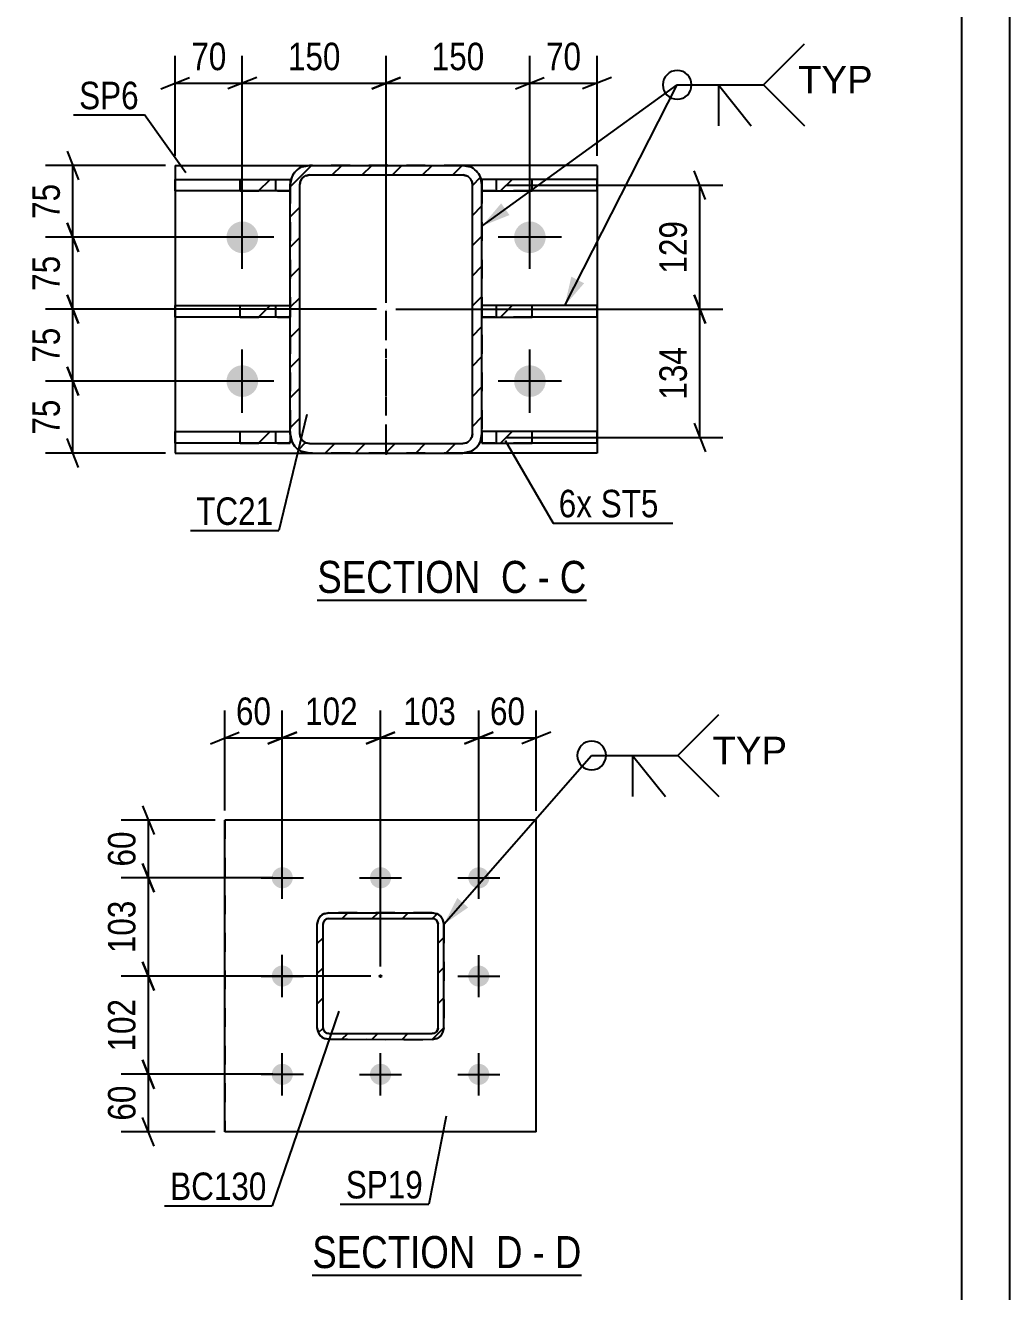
# Model space of a CAD drawing. Header units: millimetres. Extents: x -135 to 459, y -180 to 240.
# Drawn here: x 356.7 to 459.4, y -15.6 to 116.5 of the extents above; entities that cross this region are included whole.
import ezdxf

# ---------------------------------------------------------------- set-up
doc = ezdxf.new("R2010")
doc.units = ezdxf.units.MM
doc.linetypes.add('DXK_LINE_DOT2', pattern=[3.9198, 1.9599, -1.9599])
doc.linetypes.add('DXK_LINE_DOT3', pattern=[5.9187, 2.979, -0.9799, 0.9799, -0.9799])
doc.styles.add('Arial', font='ARIAL.TTF', dxfattribs={"height": 0.2})
doc.styles.add('Arial Narrow', font='ARIALN.TTF', dxfattribs={"height": 0.2})

# ---------------------------------------------------------------- blocks, each defined once
blk = doc.blocks.new('Unknown-284869733-1134')
at = {"color": 5, "linetype": 'Continuous'}
for p, q in [((459.38, -180.4), (459.38, 239.6)), ((454.38, -175.4), (454.38, 234.6))]:
    blk.add_line(p, q, dxfattribs=at)
blk = doc.blocks.new('Unknown-284869733-13 - 7666')
at = {"color": 6, "linetype": 'Continuous'}
blk.add_line((386.63, -13.84), (414.7, -13.84), dxfattribs=at)
at = {"color": 0, "linetype": 'Continuous'}
for points in [[(404.74, -13.09), (404.74, -9.59), (386.63, -9.59), (386.63, -13.09)], [(408.56, -13.09), (408.56, -9.59), (405.79, -9.59), (405.79, -13.09)], [(410.88, -13.09), (410.88, -9.59), (409.61, -9.59), (409.61, -13.09)], [(414.7, -13.09), (414.7, -9.59), (411.93, -9.59), (411.93, -13.09)]]:
    blk.add_wipeout(points, dxfattribs=at)
at = {"color": 7, "linetype": 'Continuous', "style": 'Arial Narrow'}
for s, p in [('SECTION ', (386.63, -13.09)), ('D', (405.79, -13.09)), ('D', (411.93, -13.09)), ('-', (409.61, -13.09))]:
    blk.add_text(s, height=3.34, dxfattribs=at).set_placement(p)
blk = doc.blocks.new('Unknown-284869733-15 - 2042')
at = {"color": 6, "linetype": 'Continuous'}
blk.add_line((387.15, 56.57), (415.22, 56.57), dxfattribs=at)
at = {"color": 0, "linetype": 'Continuous'}
for points in [[(405.26, 57.32), (405.26, 60.82), (387.15, 60.82), (387.15, 57.32)], [(409.08, 57.32), (409.08, 60.82), (406.31, 60.82), (406.31, 57.32)], [(411.4, 57.32), (411.4, 60.82), (410.13, 60.82), (410.13, 57.32)], [(415.22, 57.32), (415.22, 60.82), (412.45, 60.82), (412.45, 57.32)]]:
    blk.add_wipeout(points, dxfattribs=at)
at = {"color": 7, "linetype": 'Continuous', "style": 'Arial Narrow'}
for s, p in [('SECTION ', (387.15, 57.32)), ('C', (406.31, 57.32)), ('C', (412.45, 57.32)), ('-', (410.13, 57.32))]:
    blk.add_text(s, height=3.34, dxfattribs=at).set_placement(p)
blk = doc.blocks.new('Part-284869733-7670 - 7666')
at = {"linetype": 'Continuous'}
h = blk.add_hatch(dxfattribs=at)
h.set_pattern_fill('', scale=0.7, style=0, pattern_type=0)
h.set_pattern_definition([(45, (399.1472, 10.7634), (-1.57154, 1.57154), [])])
h.paths.add_polyline_path([(388.35, 10.77), (399.15, 10.76), (399.61, 10.85), (400, 11.11), (400.26, 11.5), (400.35, 11.96), (400.35, 22.76), (400.26, 23.22), (400, 23.61), (399.61, 23.87), (399.15, 23.96), (388.35, 23.97), (387.89, 23.87), (387.5, 23.61), (387.24, 23.22), (387.15, 22.77), (387.15, 11.97), (387.24, 11.51), (387.5, 11.12), (387.89, 10.86)])
h.paths.add_polyline_path([(387.79, 11.74), (387.75, 11.97), (387.75, 22.77), (387.79, 22.99), (387.93, 23.19), (388.12, 23.32), (388.35, 23.37), (399.15, 23.36), (399.38, 23.32), (399.57, 23.19), (399.7, 22.99), (399.75, 22.76), (399.75, 11.96), (399.7, 11.73), (399.57, 11.54), (399.38, 11.41), (399.15, 11.36), (388.35, 11.37), (388.12, 11.41), (387.92, 11.54)])
blk.add_hatch(color=246, dxfattribs=at).paths.add_polyline_path([(393.75, 17.26, -1), (393.75, 17.46, -1)])
at = {"color": 7, "linetype": 'DXK_LINE_DOT2'}
for p, q in [((387.89, 23.87), (388.35, 23.97)), ((399.15, 23.96), (388.35, 23.97)), ((399.15, 23.96), (399.61, 23.87)), ((387.15, 22.77), (387.24, 23.22)), ((387.15, 11.97), (387.15, 22.77)), ((387.8, 22.99), (387.75, 22.77)), ((387.75, 11.97), (387.75, 22.77)), ((387.93, 23.19), (387.8, 22.99)), ((388.12, 23.32), (387.93, 23.19)), ((388.35, 23.37), (388.12, 23.32)), ((388.35, 23.37), (399.15, 23.36)), ((399.38, 23.32), (399.15, 23.36)), ((399.57, 23.19), (399.38, 23.32)), ((399.7, 22.99), (399.57, 23.19)), ((399.75, 22.76), (399.7, 22.99)), ((399.75, 11.96), (399.75, 22.76)), ((400.26, 23.22), (400.26, 23.22)), ((400.26, 23.22), (400.35, 22.76)), ((400.35, 22.76), (400.35, 11.96)), ((387.24, 11.51), (387.15, 11.97)), ((387.75, 11.97), (387.79, 11.74)), ((399.7, 11.73), (399.75, 11.96)), ((400.35, 11.96), (400.26, 11.5)), ((400.35, 11.96), (400.35, 11.96)), ((387.79, 11.74), (387.92, 11.54)), ((388.35, 10.77), (387.89, 10.86)), ((387.92, 11.54), (388.12, 11.41)), ((388.12, 11.41), (388.35, 11.37)), ((388.35, 11.37), (399.15, 11.36)), ((388.35, 10.77), (399.15, 10.76)), ((399.15, 11.36), (399.38, 11.41)), ((399.61, 10.85), (399.15, 10.76)), ((399.38, 11.41), (399.57, 11.54)), ((399.57, 11.54), (399.7, 11.73))]:
    blk.add_line(p, q, dxfattribs=at)
at = {"color": 2, "linetype": 'Continuous'}
for p, q in [((388.35, 23.97), (387.89, 23.87)), ((388.35, 23.97), (388.35, 23.97)), ((388.35, 23.97), (399.15, 23.96)), ((399.15, 23.96), (399.15, 23.96)), ((399.61, 23.87), (399.15, 23.96)), ((387.24, 23.22), (387.15, 22.77)), ((387.15, 22.77), (387.15, 22.77)), ((387.15, 11.97), (387.15, 22.77)), ((387.75, 22.77), (387.79, 22.99)), ((387.75, 22.77), (387.75, 22.77)), ((387.75, 11.97), (387.75, 22.77)), ((387.79, 22.99), (387.93, 23.19)), ((387.93, 23.19), (388.12, 23.32)), ((388.12, 23.32), (388.35, 23.37)), ((388.35, 23.37), (388.35, 23.37)), ((388.35, 23.37), (399.15, 23.36)), ((399.15, 23.36), (399.15, 23.36)), ((399.15, 23.36), (399.38, 23.32)), ((399.38, 23.32), (399.57, 23.19)), ((399.57, 23.19), (399.7, 22.99)), ((399.7, 22.99), (399.75, 22.76)), ((399.75, 22.76), (399.75, 22.76)), ((399.75, 11.96), (399.75, 22.76)), ((400.35, 22.76), (400.26, 23.22)), ((400.35, 22.76), (400.35, 22.76)), ((400.35, 11.96), (400.35, 22.76)), ((387.15, 11.97), (387.15, 11.97)), ((387.15, 11.97), (387.24, 11.51)), ((387.75, 11.97), (387.75, 11.97)), ((387.79, 11.74), (387.75, 11.97)), ((399.75, 11.96), (399.7, 11.73)), ((399.75, 11.96), (399.75, 11.96)), ((400.26, 11.5), (400.35, 11.96)), ((400.35, 11.96), (400.35, 11.96)), ((387.92, 11.54), (387.79, 11.74)), ((387.89, 10.86), (388.35, 10.77)), ((388.12, 11.41), (387.92, 11.54)), ((388.35, 11.37), (388.12, 11.41)), ((388.35, 11.37), (388.35, 11.37)), ((388.35, 11.37), (399.15, 11.36)), ((388.35, 10.77), (388.35, 10.77)), ((388.35, 10.77), (399.15, 10.76)), ((399.38, 11.41), (399.15, 11.36)), ((399.15, 11.36), (399.15, 11.36)), ((399.15, 10.76), (399.61, 10.85)), ((399.15, 10.76), (399.15, 10.76)), ((399.57, 11.54), (399.38, 11.41)), ((399.7, 11.73), (399.57, 11.54))]:
    blk.add_line(p, q, dxfattribs=at)
at = {"color": 7, "linetype": 'DXK_LINE_DOT3'}
blk.add_line((393.75, 17.36), (393.75, 17.36), dxfattribs=at)
at = {"color": 246, "linetype": 'DXK_LINE_DOT2'}
blk.add_line((393.75, 17.36), (393.75, 17.36), dxfattribs=at)
at = {"color": 246, "linetype": 'Continuous'}
blk.add_circle((393.75, 17.36), 0.1, dxfattribs=at)
at = {"color": 7, "linetype": 'DXK_LINE_DOT2'}
for centre, start, end in [((388.35, 22.77), 112.4901, 157.4901), ((399.15, 22.76), 22.4901, 67.4901), ((388.35, 11.97), 202.4901, 247.4901), ((399.15, 11.96), 292.4901, 337.4901)]:
    blk.add_arc(centre, 1.2, start, end, dxfattribs=at)
at = {"color": 2, "linetype": 'Continuous'}
for centre, start, end in [((388.35, 22.77), 112.4901, 157.4901), ((399.15, 22.76), 22.4901, 67.4901), ((388.35, 11.97), 202.4901, 247.4901), ((399.15, 11.96), 292.4901, 337.4901)]:
    blk.add_arc(centre, 1.2, start, end, dxfattribs=at)
blk = doc.blocks.new('Part-284869733-7685 - 7666')
at = {"color": 2, "linetype": 'Continuous'}
for p, q in [((377.5, 33.62), (377.5, 33.62)), ((377.5, 1.12), (377.5, 33.62)), ((410, 33.61), (377.5, 33.62)), ((410, 1.11), (410, 33.61)), ((377.5, 1.12), (377.5, 1.12)), ((410, 1.11), (377.5, 1.12))]:
    blk.add_line(p, q, dxfattribs=at)
at = {"color": 7, "linetype": 'DXK_LINE_DOT2'}
for p, q in [((377.5, 33.62), (377.5, 1.12)), ((410, 33.61), (410, 33.61)), ((410, 1.11), (410, 33.61)), ((410, 1.11), (410, 1.11))]:
    blk.add_line(p, q, dxfattribs=at)
blk = doc.blocks.new('Bolt-284869733-7720 - 7666')
at = {"linetype": 'Continuous'}
for points in [[(384.6, 27.63), (384.58, 27.4), (384.51, 27.18), (384.4, 26.98), (384.25, 26.81), (384.07, 26.67), (383.86, 26.58), (383.63, 26.52), (383.4, 26.52), (383.18, 26.56), (382.97, 26.66), (382.78, 26.79), (382.62, 26.96), (382.5, 27.15), (382.43, 27.37), (382.4, 27.6), (382.42, 27.83), (382.49, 28.05), (382.6, 28.25), (382.75, 28.42), (382.94, 28.56), (383.14, 28.66), (383.37, 28.71), (383.6, 28.71), (383.82, 28.67), (384.04, 28.58), (384.22, 28.44), (384.38, 28.28), (384.5, 28.08), (384.57, 27.86)], [(394.85, 27.63), (394.83, 27.4), (394.76, 27.18), (394.65, 26.98), (394.5, 26.81), (394.32, 26.67), (394.11, 26.57), (393.88, 26.52), (393.65, 26.52), (393.43, 26.56), (393.22, 26.65), (393.03, 26.79), (392.87, 26.95), (392.75, 27.15), (392.68, 27.37), (392.65, 27.6), (392.67, 27.83), (392.74, 28.05), (392.85, 28.25), (393, 28.42), (393.19, 28.56), (393.39, 28.66), (393.62, 28.71), (393.85, 28.71), (394.07, 28.67), (394.29, 28.58), (394.47, 28.44), (394.63, 28.27), (394.75, 28.08), (394.82, 27.86)], [(405.1, 27.63), (405.08, 27.4), (405.01, 27.18), (404.9, 26.98), (404.75, 26.81), (404.57, 26.67), (404.36, 26.57), (404.13, 26.52), (403.9, 26.52), (403.68, 26.56), (403.47, 26.65), (403.28, 26.78), (403.12, 26.95), (403, 27.15), (402.93, 27.37), (402.9, 27.6), (402.92, 27.82), (402.99, 28.04), (403.1, 28.25), (403.25, 28.42), (403.44, 28.56), (403.64, 28.65), (403.87, 28.7), (404.1, 28.71), (404.32, 28.66), (404.54, 28.57), (404.72, 28.44), (404.88, 28.27), (405, 28.08), (405.07, 27.86)], [(384.6, 17.38), (384.58, 17.15), (384.51, 16.93), (384.4, 16.73), (384.25, 16.56), (384.06, 16.42), (383.85, 16.33), (383.63, 16.27), (383.4, 16.27), (383.18, 16.31), (382.96, 16.41), (382.78, 16.54), (382.62, 16.71), (382.5, 16.9), (382.43, 17.12), (382.4, 17.35), (382.42, 17.58), (382.49, 17.8), (382.6, 18), (382.75, 18.17), (382.93, 18.31), (383.14, 18.41), (383.37, 18.46), (383.6, 18.46), (383.82, 18.42), (384.03, 18.33), (384.22, 18.19), (384.38, 18.03), (384.5, 17.83), (384.57, 17.61)], [(405.1, 17.38), (405.08, 17.15), (405.01, 16.93), (404.9, 16.73), (404.75, 16.56), (404.56, 16.42), (404.35, 16.32), (404.13, 16.27), (403.9, 16.27), (403.68, 16.31), (403.46, 16.4), (403.28, 16.53), (403.12, 16.7), (403, 16.9), (402.93, 17.12), (402.9, 17.35), (402.92, 17.57), (402.99, 17.79), (403.1, 18), (403.25, 18.17), (403.43, 18.31), (403.64, 18.4), (403.87, 18.45), (404.1, 18.46), (404.32, 18.41), (404.53, 18.32), (404.72, 18.19), (404.88, 18.02), (405, 17.83), (405.07, 17.61)], [(384.6, 7.13), (384.58, 6.9), (384.51, 6.68), (384.4, 6.48), (384.25, 6.31), (384.06, 6.17), (383.85, 6.08), (383.63, 6.02), (383.4, 6.02), (383.17, 6.06), (382.96, 6.16), (382.77, 6.29), (382.62, 6.46), (382.5, 6.65), (382.42, 6.87), (382.4, 7.1), (382.42, 7.33), (382.49, 7.55), (382.6, 7.75), (382.75, 7.92), (382.93, 8.06), (383.14, 8.16), (383.37, 8.21), (383.6, 8.21), (383.82, 8.17), (384.03, 8.08), (384.22, 7.94), (384.38, 7.78), (384.49, 7.58), (384.57, 7.36)], [(394.85, 7.13), (394.83, 6.9), (394.76, 6.68), (394.65, 6.48), (394.5, 6.31), (394.31, 6.17), (394.1, 6.07), (393.88, 6.02), (393.65, 6.02), (393.42, 6.06), (393.21, 6.15), (393.02, 6.29), (392.87, 6.45), (392.75, 6.65), (392.67, 6.87), (392.65, 7.1), (392.67, 7.33), (392.74, 7.55), (392.85, 7.75), (393, 7.92), (393.18, 8.06), (393.39, 8.16), (393.62, 8.21), (393.85, 8.21), (394.07, 8.17), (394.28, 8.08), (394.47, 7.94), (394.63, 7.77), (394.74, 7.58), (394.82, 7.36)], [(405.1, 7.13), (405.08, 6.9), (405.01, 6.68), (404.9, 6.48), (404.75, 6.31), (404.56, 6.17), (404.35, 6.07), (404.13, 6.02), (403.9, 6.02), (403.67, 6.06), (403.46, 6.15), (403.27, 6.28), (403.12, 6.45), (403, 6.65), (402.92, 6.87), (402.9, 7.1), (402.92, 7.32), (402.99, 7.54), (403.1, 7.75), (403.25, 7.92), (403.43, 8.06), (403.64, 8.15), (403.87, 8.2), (404.1, 8.21), (404.32, 8.16), (404.53, 8.07), (404.72, 7.94), (404.88, 7.77), (404.99, 7.58), (405.07, 7.36)]]:
    blk.add_hatch(color=1, dxfattribs=at).paths.add_polyline_path(points)
at = {"color": 1, "linetype": 'Continuous'}
for p, q in [((383.5, 25.42), (383.5, 29.82)), ((393.75, 25.41), (393.75, 29.81)), ((404, 25.41), (404, 29.81)), ((381.3, 27.62), (385.7, 27.62)), ((391.55, 27.61), (395.95, 27.61)), ((401.8, 27.61), (406.2, 27.61)), ((383.5, 15.17), (383.5, 19.57)), ((404, 15.16), (404, 19.56)), ((381.3, 17.37), (385.7, 17.37)), ((401.8, 17.36), (406.2, 17.36)), ((383.5, 4.92), (383.5, 9.32)), ((393.75, 4.91), (393.75, 9.31)), ((404, 4.91), (404, 9.31)), ((381.3, 7.12), (385.7, 7.12)), ((391.55, 7.11), (395.95, 7.11)), ((401.8, 7.11), (406.2, 7.11))]:
    blk.add_line(p, q, dxfattribs=at)
blk = doc.blocks.new('Part-284869733-2119 - 2042')
at = {"linetype": 'Continuous'}
h = blk.add_hatch(dxfattribs=at)
h.set_pattern_fill('', scale=0.7, style=0, pattern_type=0)
h.set_pattern_definition([(45, (379.0868, 87.2906), (-1.5715, 1.5715), [])])
h.paths.add_polyline_path([(384.33, 87.29), (379.09, 87.29), (379.09, 86.09), (384.33, 86.09)])
at = {"color": 2, "linetype": 'Continuous'}
for p, q in [((372.33, 87.29), (379.09, 87.29)), ((372.33, 86.09), (372.33, 87.29)), ((379.09, 87.29), (384.33, 87.29)), ((379.09, 86.09), (379.09, 87.29)), ((384.33, 87.29), (384.33, 86.09)), ((379.09, 86.09), (372.33, 86.09)), ((384.33, 86.09), (379.09, 86.09))]:
    blk.add_line(p, q, dxfattribs=at)
at = {"color": 7, "linetype": 'DXK_LINE_DOT2'}
for p, q in [((379.09, 87.29), (384.33, 87.29)), ((382.83, 86.09), (382.83, 87.29)), ((384.33, 87.29), (384.33, 86.09)), ((379.09, 86.09), (384.33, 86.09))]:
    blk.add_line(p, q, dxfattribs=at)
blk = doc.blocks.new('Part-284869733-2071 - 2042')
at = {"linetype": 'Continuous'}
h = blk.add_hatch(dxfattribs=at)
h.set_pattern_fill('', scale=0.7, style=0, pattern_type=0)
h.set_pattern_definition([(45, (404.1813, 100.6757), (-1.57154, 1.57154), [])])
h.paths.add_polyline_path([(404.33, 99.91), (404.18, 100.68), (403.75, 101.32), (403.1, 101.76), (402.33, 101.91), (386.33, 101.91), (385.57, 101.76), (384.92, 101.32), (384.49, 100.68), (384.33, 99.91), (384.33, 73.91), (384.49, 73.14), (384.92, 72.5), (385.57, 72.06), (386.33, 71.91), (402.33, 71.91), (403.1, 72.06), (403.75, 72.5), (404.18, 73.14), (404.33, 73.91)])
h.paths.add_polyline_path([(403.26, 73.53), (403.04, 73.2), (402.72, 72.99), (402.33, 72.91), (386.33, 72.91), (385.95, 72.99), (385.63, 73.2), (385.41, 73.53), (385.33, 73.91), (385.33, 99.91), (385.41, 100.29), (385.63, 100.62), (385.95, 100.83), (386.33, 100.91), (402.33, 100.91), (402.72, 100.83), (403.04, 100.62), (403.26, 100.29), (403.33, 99.91), (403.33, 73.91)])
at = {"color": 7, "linetype": 'DXK_LINE_DOT2'}
for p, q in [((385.57, 101.76), (386.33, 101.91)), ((386.33, 101.91), (402.33, 101.91)), ((402.33, 101.91), (403.1, 101.76)), ((384.33, 99.91), (384.49, 100.68)), ((386.33, 100.91), (385.95, 100.83)), ((386.33, 100.91), (402.33, 100.91)), ((402.72, 100.83), (402.33, 100.91)), ((404.18, 100.68), (404.33, 99.91)), ((384.33, 99.91), (384.33, 73.91)), ((385.41, 100.29), (385.33, 99.91)), ((385.33, 73.91), (385.33, 99.91)), ((403.33, 99.91), (403.26, 100.29)), ((403.33, 73.91), (403.33, 99.91)), ((404.33, 99.91), (404.33, 73.91)), ((384.49, 73.14), (384.33, 73.91)), ((385.33, 73.91), (385.41, 73.53)), ((385.95, 72.99), (386.33, 72.91)), ((386.33, 72.91), (402.33, 72.91)), ((402.33, 72.91), (402.72, 72.99)), ((403.26, 73.53), (403.33, 73.91)), ((404.33, 73.91), (404.18, 73.14)), ((386.33, 71.91), (385.57, 72.06)), ((386.33, 71.91), (402.33, 71.91)), ((403.1, 72.06), (402.33, 71.91))]:
    blk.add_line(p, q, dxfattribs=at)
at = {"color": 2, "linetype": 'Continuous'}
for p, q in [((386.33, 101.91), (385.57, 101.76)), ((386.33, 101.91), (402.33, 101.91)), ((403.1, 101.76), (402.33, 101.91)), ((384.49, 100.68), (384.33, 99.91)), ((385.95, 100.83), (386.33, 100.91)), ((386.33, 100.91), (402.33, 100.91)), ((402.33, 100.91), (402.72, 100.83)), ((404.33, 99.91), (404.18, 100.68)), ((384.33, 73.91), (384.33, 99.91)), ((385.33, 99.91), (385.41, 100.29)), ((385.33, 73.91), (385.33, 99.91)), ((403.26, 100.29), (403.33, 99.91)), ((403.33, 73.91), (403.33, 99.91)), ((404.33, 73.91), (404.33, 99.91)), ((384.33, 73.91), (384.49, 73.14)), ((385.41, 73.53), (385.33, 73.91)), ((386.33, 72.91), (385.95, 72.99)), ((386.33, 72.91), (402.33, 72.91)), ((402.72, 72.99), (402.33, 72.91)), ((403.33, 73.91), (403.26, 73.53)), ((404.18, 73.14), (404.33, 73.91)), ((385.57, 72.06), (386.33, 71.91)), ((386.33, 71.91), (402.33, 71.91)), ((402.33, 71.91), (403.1, 72.06))]:
    blk.add_line(p, q, dxfattribs=at)
at = {"color": 7, "linetype": 'DXK_LINE_DOT3'}
blk.add_line((394.33, 86.91), (394.33, 86.91), dxfattribs=at)
at = {"color": 7, "linetype": 'DXK_LINE_DOT2'}
for centre, radius, start, end in [((386.33, 99.91), 2, 112.5, 157.5), ((402.33, 99.91), 2, 22.5, 67.5), ((386.33, 99.91), 1, 112.5, 157.5), ((402.33, 99.91), 1, 22.5, 67.5), ((386.33, 73.91), 2, 202.5, 247.5), ((386.33, 73.91), 1, 202.5, 247.5), ((402.33, 73.91), 1, 292.5, 337.5), ((402.33, 73.91), 2, 292.5, 337.5)]:
    blk.add_arc(centre, radius, start, end, dxfattribs=at)
at = {"color": 2, "linetype": 'Continuous'}
for centre, radius, start, end in [((386.33, 99.91), 2, 112.5, 157.5), ((402.33, 99.91), 2, 22.5, 67.5), ((386.33, 99.91), 1, 112.5, 157.5), ((402.33, 99.91), 1, 22.5, 67.5), ((386.33, 73.91), 2, 202.5, 247.5), ((386.33, 73.91), 1, 202.5, 247.5), ((402.33, 73.91), 1, 292.5, 337.5), ((402.33, 73.91), 2, 292.5, 337.5)]:
    blk.add_arc(centre, radius, start, end, dxfattribs=at)
blk = doc.blocks.new('Part-284869733-2056 - 2042')
at = {"linetype": 'Continuous'}
for points in [[(394.33, 101.81, -1), (394.33, 102.01, -1)], [(394.33, 71.81, -1), (394.33, 72.01, -1)]]:
    blk.add_hatch(color=246, dxfattribs=at).paths.add_polyline_path(points)
at = {"color": 2, "linetype": 'Continuous'}
for p, q in [((372.33, 101.91), (372.33, 71.91)), ((372.33, 101.91), (386.33, 101.91)), ((416.33, 101.91), (402.33, 101.91)), ((416.33, 101.91), (416.33, 71.91)), ((372.33, 71.91), (386.33, 71.91)), ((416.33, 71.91), (402.33, 71.91))]:
    blk.add_line(p, q, dxfattribs=at)
at = {"color": 7, "linetype": 'DXK_LINE_DOT2'}
for p, q in [((402.33, 101.91), (386.33, 101.91)), ((402.33, 71.91), (386.33, 71.91))]:
    blk.add_line(p, q, dxfattribs=at)
at = {"color": 7, "linetype": 'DXK_LINE_DOT3'}
blk.add_line((394.33, 71.91), (394.33, 101.91), dxfattribs=at)
at = {"color": 246, "linetype": 'DXK_LINE_DOT2'}
blk.add_line((394.33, 71.91), (394.33, 101.91), dxfattribs=at)
at = {"color": 246, "linetype": 'Continuous'}
for centre in [(394.33, 101.91), (394.33, 71.91)]:
    blk.add_circle(centre, 0.1, dxfattribs=at)
blk = doc.blocks.new('Part-284869733-2139 - 2042')
at = {"linetype": 'Continuous'}
h = blk.add_hatch(dxfattribs=at)
h.set_pattern_fill('', scale=0.7, style=0, pattern_type=0)
h.set_pattern_definition([(45, (404.3335, 100.4406), (-1.5715, 1.5715), [])])
h.paths.add_polyline_path([(409.58, 100.44), (404.33, 100.44), (404.33, 99.24), (409.58, 99.24)])
at = {"color": 7, "linetype": 'DXK_LINE_DOT2'}
for p, q in [((404.33, 99.24), (404.33, 100.44)), ((409.58, 100.44), (404.33, 100.44)), ((405.83, 99.24), (405.83, 100.44)), ((409.58, 99.24), (404.33, 99.24))]:
    blk.add_line(p, q, dxfattribs=at)
at = {"color": 2, "linetype": 'Continuous'}
for p, q in [((409.58, 100.44), (404.33, 100.44)), ((404.33, 100.44), (404.33, 99.24)), ((416.33, 100.44), (409.58, 100.44)), ((409.58, 99.24), (409.58, 100.44)), ((416.33, 99.24), (416.33, 100.44)), ((404.33, 99.24), (409.58, 99.24)), ((416.33, 99.24), (409.58, 99.24))]:
    blk.add_line(p, q, dxfattribs=at)
blk = doc.blocks.new('Bolt-284869733-2107 - 2042')
at = {"linetype": 'Continuous'}
for points in [[(377.68, 94.41, -1), (380.98, 94.41, -1)], [(407.68, 94.41, -1), (410.98, 94.41, -1)], [(377.68, 79.41, -1), (380.98, 79.41, -1)], [(407.68, 79.41, -1), (410.98, 79.41, -1)]]:
    blk.add_hatch(color=1, dxfattribs=at).paths.add_polyline_path(points)
at = {"color": 1, "linetype": 'Continuous'}
for p, q in [((379.33, 91.11), (379.33, 97.71)), ((409.33, 91.11), (409.33, 97.71)), ((382.63, 94.41), (376.03, 94.41)), ((412.63, 94.41), (406.03, 94.41)), ((379.33, 76.11), (379.33, 82.71)), ((409.33, 76.11), (409.33, 82.71)), ((382.63, 79.41), (376.03, 79.41)), ((412.63, 79.41), (406.03, 79.41))]:
    blk.add_line(p, q, dxfattribs=at)
blk = doc.blocks.new('Part-284869733-2124 - 2042')
at = {"linetype": 'Continuous'}
h = blk.add_hatch(dxfattribs=at)
h.set_pattern_fill('', scale=0.7, style=0, pattern_type=0)
h.set_pattern_definition([(45, (379.0868, 100.4406), (-1.5715, 1.5715), [])])
h.paths.add_polyline_path([(384.33, 100.44), (379.09, 100.44), (379.09, 99.24), (384.33, 99.24)])
at = {"color": 2, "linetype": 'Continuous'}
for p, q in [((372.33, 100.44), (379.09, 100.44)), ((372.33, 99.24), (372.33, 100.44)), ((379.09, 100.44), (384.33, 100.44)), ((379.09, 99.24), (379.09, 100.44)), ((384.33, 100.44), (384.33, 99.24)), ((379.09, 99.24), (372.33, 99.24)), ((384.33, 99.24), (379.09, 99.24))]:
    blk.add_line(p, q, dxfattribs=at)
at = {"color": 7, "linetype": 'DXK_LINE_DOT2'}
for p, q in [((379.09, 100.44), (384.33, 100.44)), ((382.83, 99.24), (382.83, 100.44)), ((384.33, 100.44), (384.33, 99.24)), ((379.09, 99.24), (384.33, 99.24))]:
    blk.add_line(p, q, dxfattribs=at)
blk = doc.blocks.new('Part-284869733-2129 - 2042')
at = {"linetype": 'Continuous'}
h = blk.add_hatch(dxfattribs=at)
h.set_pattern_fill('', scale=0.7, style=0, pattern_type=0)
h.set_pattern_definition([(45, (379.0868, 74.1406), (-1.5715, 1.5715), [])])
h.paths.add_polyline_path([(384.33, 74.14), (379.09, 74.14), (379.09, 72.94), (384.33, 72.94)])
at = {"color": 2, "linetype": 'Continuous'}
for p, q in [((372.33, 74.14), (379.09, 74.14)), ((372.33, 72.94), (372.33, 74.14)), ((379.09, 74.14), (384.33, 74.14)), ((379.09, 72.94), (379.09, 74.14)), ((384.33, 74.14), (384.33, 72.94)), ((379.09, 72.94), (372.33, 72.94)), ((384.33, 72.94), (379.09, 72.94))]:
    blk.add_line(p, q, dxfattribs=at)
at = {"color": 7, "linetype": 'DXK_LINE_DOT2'}
for p, q in [((379.09, 74.14), (384.33, 74.14)), ((382.83, 72.94), (382.83, 74.14)), ((384.33, 74.14), (384.33, 72.94)), ((379.09, 72.94), (384.33, 72.94))]:
    blk.add_line(p, q, dxfattribs=at)
blk = doc.blocks.new('Part-284869733-2134 - 2042')
at = {"linetype": 'Continuous'}
h = blk.add_hatch(dxfattribs=at)
h.set_pattern_fill('', scale=0.7, style=0, pattern_type=0)
h.set_pattern_definition([(45, (404.3335, 87.2906), (-1.5715, 1.5715), [])])
h.paths.add_polyline_path([(409.58, 87.29), (404.33, 87.29), (404.33, 86.09), (409.58, 86.09)])
at = {"color": 7, "linetype": 'DXK_LINE_DOT2'}
for p, q in [((404.33, 86.09), (404.33, 87.29)), ((409.58, 87.29), (404.33, 87.29)), ((405.83, 86.09), (405.83, 87.29)), ((409.58, 86.09), (404.33, 86.09))]:
    blk.add_line(p, q, dxfattribs=at)
at = {"color": 2, "linetype": 'Continuous'}
for p, q in [((409.58, 87.29), (404.33, 87.29)), ((404.33, 87.29), (404.33, 86.09)), ((416.33, 87.29), (409.58, 87.29)), ((409.58, 86.09), (409.58, 87.29)), ((416.33, 86.09), (416.33, 87.29)), ((404.33, 86.09), (409.58, 86.09)), ((416.33, 86.09), (409.58, 86.09))]:
    blk.add_line(p, q, dxfattribs=at)
blk = doc.blocks.new('Part-284869733-2144 - 2042')
at = {"linetype": 'Continuous'}
h = blk.add_hatch(dxfattribs=at)
h.set_pattern_fill('', scale=0.7, style=0, pattern_type=0)
h.set_pattern_definition([(45, (404.3335, 74.1406), (-1.5715, 1.5715), [])])
h.paths.add_polyline_path([(409.58, 74.14), (404.33, 74.14), (404.33, 72.94), (409.58, 72.94)])
at = {"color": 7, "linetype": 'DXK_LINE_DOT2'}
for p, q in [((404.33, 72.94), (404.33, 74.14)), ((409.58, 74.14), (404.33, 74.14)), ((405.83, 72.94), (405.83, 74.14)), ((409.58, 72.94), (404.33, 72.94))]:
    blk.add_line(p, q, dxfattribs=at)
at = {"color": 2, "linetype": 'Continuous'}
for p, q in [((409.58, 74.14), (404.33, 74.14)), ((404.33, 74.14), (404.33, 72.94)), ((416.33, 74.14), (409.58, 74.14)), ((409.58, 72.94), (409.58, 74.14)), ((416.33, 72.94), (416.33, 74.14)), ((404.33, 72.94), (409.58, 72.94)), ((416.33, 72.94), (409.58, 72.94))]:
    blk.add_line(p, q, dxfattribs=at)
blk = doc.blocks.new('StraightDimension-284869733-8421 - 7666')
at = {"color": 7, "linetype": 'Continuous'}
for p, q in [((393.75, 18.36), (393.75, 45.05)), ((404, 28.61), (404, 45.05)), ((392.25, 41.6), (395.25, 42.8)), ((405.5, 42.8), (402.5, 41.6)), ((393.75, 42.2), (404, 42.2))]:
    blk.add_line(p, q, dxfattribs=at)
at = {"color": 0}
blk.add_wipeout([(402.22, 42.95), (402.22, 47.15), (395.53, 47.15), (395.53, 42.95)], dxfattribs=at)
at = {"color": 3, "style": 'Arial Narrow'}
blk.add_text('103', height=2.863, dxfattribs=at).set_placement((396.13, 43.55))
blk = doc.blocks.new('StraightDimension-284869733-8423 - 7666')
at = {"color": 7, "linetype": 'Continuous'}
for p, q in [((377.5, 34.62), (377.5, 45.05)), ((383.5, 28.62), (383.5, 45.05)), ((376, 41.6), (379, 42.8)), ((385, 42.8), (382, 41.6)), ((377.5, 42.2), (383.5, 42.2))]:
    blk.add_line(p, q, dxfattribs=at)
at = {"color": 0}
blk.add_wipeout([(382.93, 42.95), (382.93, 47.15), (378.07, 47.15), (378.07, 42.95)], dxfattribs=at)
at = {"color": 3, "style": 'Arial Narrow'}
blk.add_text('60', height=2.863, dxfattribs=at).set_placement((378.67, 43.55))
blk = doc.blocks.new('StraightDimension-284869733-8422 - 7666')
at = {"color": 7, "linetype": 'Continuous'}
for p, q in [((383.5, 28.62), (383.5, 45.05)), ((393.75, 18.36), (393.75, 45.05)), ((382, 41.6), (385, 42.8)), ((395.25, 42.8), (392.25, 41.6)), ((383.5, 42.2), (393.75, 42.2))]:
    blk.add_line(p, q, dxfattribs=at)
at = {"color": 0}
blk.add_wipeout([(391.97, 42.95), (391.97, 47.15), (385.28, 47.15), (385.28, 42.95)], dxfattribs=at)
at = {"color": 3, "style": 'Arial Narrow'}
blk.add_text('102', height=2.863, dxfattribs=at).set_placement((385.88, 43.55))
blk = doc.blocks.new('StraightDimension-284869733-8420 - 7666')
at = {"color": 7, "linetype": 'Continuous'}
for p, q in [((404, 28.61), (404, 45.05)), ((410, 34.61), (410, 45.05)), ((402.5, 41.6), (405.5, 42.8)), ((411.5, 42.8), (408.5, 41.6)), ((404, 42.2), (410, 42.2))]:
    blk.add_line(p, q, dxfattribs=at)
at = {"color": 0}
blk.add_wipeout([(409.43, 42.95), (409.43, 47.15), (404.57, 47.15), (404.57, 42.95)], dxfattribs=at)
at = {"color": 3, "style": 'Arial Narrow'}
blk.add_text('60', height=2.863, dxfattribs=at).set_placement((405.17, 43.55))
blk = doc.blocks.new('StraightDimension-284869733-8457 - 7666')
at = {"color": 7, "linetype": 'Continuous'}
for p, q in [((368.93, 35.12), (370.13, 32.12)), ((376.5, 33.62), (366.68, 33.62)), ((369.53, 27.62), (369.53, 33.62)), ((370.13, 26.12), (368.93, 29.12)), ((382.5, 27.62), (366.68, 27.62))]:
    blk.add_line(p, q, dxfattribs=at)
at = {"color": 0}
blk.add_wipeout([(368.78, 33.04), (364.58, 33.04), (364.58, 28.19), (368.78, 28.19)], dxfattribs=at)
at = {"color": 3, "style": 'Arial Narrow'}
blk.add_text('60', height=2.863, rotation=90.0002, dxfattribs=at).set_placement((368.18, 28.79))
blk = doc.blocks.new('StraightDimension-284869733-8458 - 7666')
at = {"color": 7, "linetype": 'Continuous'}
for p, q in [((368.93, 29.12), (370.13, 26.12)), ((382.5, 27.62), (366.68, 27.62)), ((369.53, 17.36), (369.53, 27.62)), ((370.13, 15.86), (368.93, 18.86)), ((392.75, 17.36), (366.68, 17.36))]:
    blk.add_line(p, q, dxfattribs=at)
at = {"color": 0}
blk.add_wipeout([(368.78, 25.83), (364.58, 25.83), (364.58, 19.15), (368.78, 19.15)], dxfattribs=at)
at = {"color": 3, "style": 'Arial Narrow'}
blk.add_text('103', height=2.863, rotation=90.0002, dxfattribs=at).set_placement((368.18, 19.75))
blk = doc.blocks.new('StraightDimension-284869733-8459 - 7666')
at = {"color": 7, "linetype": 'Continuous'}
for p, q in [((368.93, 18.86), (370.13, 15.86)), ((392.75, 17.36), (366.68, 17.36)), ((369.53, 7.12), (369.53, 17.36)), ((370.13, 5.62), (368.93, 8.62)), ((382.5, 7.12), (366.68, 7.12))]:
    blk.add_line(p, q, dxfattribs=at)
at = {"color": 0}
blk.add_wipeout([(368.78, 15.58), (364.58, 15.58), (364.58, 8.9), (368.78, 8.9)], dxfattribs=at)
at = {"color": 3, "style": 'Arial Narrow'}
blk.add_text('102', height=2.863, rotation=90.0002, dxfattribs=at).set_placement((368.18, 9.5))
blk = doc.blocks.new('StraightDimension-284869733-8460 - 7666')
at = {"color": 7, "linetype": 'Continuous'}
for p, q in [((368.93, 8.62), (370.13, 5.62)), ((382.5, 7.12), (366.68, 7.12)), ((369.53, 1.12), (369.53, 7.12)), ((370.13, -0.38), (368.93, 2.62)), ((376.5, 1.12), (366.68, 1.12))]:
    blk.add_line(p, q, dxfattribs=at)
at = {"color": 0}
blk.add_wipeout([(368.78, 6.54), (364.58, 6.54), (364.58, 1.69), (368.78, 1.69)], dxfattribs=at)
at = {"color": 3, "style": 'Arial Narrow'}
blk.add_text('60', height=2.863, rotation=90.0002, dxfattribs=at).set_placement((368.18, 2.29))
blk = doc.blocks.new('StraightDimension-284869733-8271 - 2042')
at = {"color": 7, "linetype": 'Continuous'}
for p, q in [((409.33, 95.41), (409.33, 113.34)), ((416.33, 102.91), (416.33, 113.34)), ((407.83, 109.89), (410.83, 111.09)), ((417.83, 111.09), (414.83, 109.89)), ((409.33, 110.49), (416.33, 110.49))]:
    blk.add_line(p, q, dxfattribs=at)
at = {"color": 0}
blk.add_wipeout([(415.26, 111.24), (415.26, 115.44), (410.41, 115.44), (410.41, 111.24)], dxfattribs=at)
at = {"color": 3, "style": 'Arial Narrow'}
blk.add_text('70', height=2.863, dxfattribs=at).set_placement((411.01, 111.84))
blk = doc.blocks.new('StraightDimension-284869733-8273 - 2042')
at = {"color": 7, "linetype": 'Continuous'}
for p, q in [((379.33, 95.41), (379.33, 113.34)), ((394.33, 87.91), (394.33, 113.34)), ((380.83, 111.09), (377.83, 109.89)), ((392.83, 109.89), (395.83, 111.09)), ((379.33, 110.49), (394.33, 110.49))]:
    blk.add_line(p, q, dxfattribs=at)
at = {"color": 0}
blk.add_wipeout([(390.18, 111.24), (390.18, 115.44), (383.49, 115.44), (383.49, 111.24)], dxfattribs=at)
at = {"color": 3, "style": 'Arial Narrow'}
blk.add_text('150', height=2.863, dxfattribs=at).set_placement((384.09, 111.84))
blk = doc.blocks.new('StraightDimension-284869733-8274 - 2042')
at = {"color": 7, "linetype": 'Continuous'}
for p, q in [((372.33, 102.91), (372.33, 113.34)), ((379.33, 95.41), (379.33, 113.34)), ((370.83, 109.89), (373.83, 111.09)), ((380.83, 111.09), (377.83, 109.89)), ((372.33, 110.49), (379.33, 110.49))]:
    blk.add_line(p, q, dxfattribs=at)
at = {"color": 0}
blk.add_wipeout([(378.26, 111.24), (378.26, 115.44), (373.41, 115.44), (373.41, 111.24)], dxfattribs=at)
at = {"color": 3, "style": 'Arial Narrow'}
blk.add_text('70', height=2.863, dxfattribs=at).set_placement((374.01, 111.84))
blk = doc.blocks.new('StraightDimension-284869733-8272 - 2042')
at = {"color": 7, "linetype": 'Continuous'}
for p, q in [((394.33, 87.91), (394.33, 113.34)), ((409.33, 95.41), (409.33, 113.34)), ((395.83, 111.09), (392.83, 109.89)), ((407.83, 109.89), (410.83, 111.09)), ((394.33, 110.49), (409.33, 110.49))]:
    blk.add_line(p, q, dxfattribs=at)
at = {"color": 0}
blk.add_wipeout([(405.18, 111.24), (405.18, 115.44), (398.49, 115.44), (398.49, 111.24)], dxfattribs=at)
at = {"color": 3, "style": 'Arial Narrow'}
blk.add_text('150', height=2.863, dxfattribs=at).set_placement((399.09, 111.84))
blk = doc.blocks.new('StraightDimension-284869733-8314 - 2042')
at = {"color": 7, "linetype": 'Continuous'}
for p, q in [((361.04, 103.41), (362.24, 100.41)), ((371.33, 101.91), (358.79, 101.91)), ((361.64, 94.41), (361.64, 101.91)), ((362.24, 92.91), (361.04, 95.91)), ((378.33, 94.41), (358.79, 94.41))]:
    blk.add_line(p, q, dxfattribs=at)
at = {"color": 0}
blk.add_wipeout([(360.89, 100.59), (356.69, 100.59), (356.69, 95.73), (360.89, 95.73)], dxfattribs=at)
at = {"color": 3, "style": 'Arial Narrow'}
blk.add_text('75', height=2.863, rotation=90.0002, dxfattribs=at).set_placement((360.29, 96.33))
blk = doc.blocks.new('StraightDimension-284869733-8315 - 2042')
at = {"color": 7, "linetype": 'Continuous'}
for p, q in [((361.04, 95.91), (362.24, 92.91)), ((378.33, 94.41), (358.79, 94.41)), ((361.64, 86.91), (361.64, 94.41)), ((362.24, 85.41), (361.04, 88.41)), ((393.33, 86.91), (358.79, 86.91))]:
    blk.add_line(p, q, dxfattribs=at)
at = {"color": 0}
blk.add_wipeout([(360.89, 93.09), (356.69, 93.09), (356.69, 88.23), (360.89, 88.23)], dxfattribs=at)
at = {"color": 3, "style": 'Arial Narrow'}
blk.add_text('75', height=2.863, rotation=90.0002, dxfattribs=at).set_placement((360.29, 88.83))
blk = doc.blocks.new('StraightDimension-284869733-8316 - 2042')
at = {"color": 7, "linetype": 'Continuous'}
for p, q in [((361.04, 88.41), (362.24, 85.41)), ((393.33, 86.91), (358.79, 86.91)), ((361.64, 79.41), (361.64, 86.91)), ((362.24, 77.91), (361.04, 80.91)), ((378.33, 79.41), (358.79, 79.41))]:
    blk.add_line(p, q, dxfattribs=at)
at = {"color": 0}
blk.add_wipeout([(360.89, 85.59), (356.69, 85.59), (356.69, 80.73), (360.89, 80.73)], dxfattribs=at)
at = {"color": 3, "style": 'Arial Narrow'}
blk.add_text('75', height=2.863, rotation=90.0002, dxfattribs=at).set_placement((360.29, 81.33))
blk = doc.blocks.new('StraightDimension-284869733-8317 - 2042')
at = {"color": 7, "linetype": 'Continuous'}
for p, q in [((361.04, 80.91), (362.24, 77.91)), ((378.33, 79.41), (358.79, 79.41)), ((361.64, 71.91), (361.64, 79.41)), ((362.24, 70.41), (361.04, 73.41)), ((371.33, 71.91), (358.79, 71.91))]:
    blk.add_line(p, q, dxfattribs=at)
at = {"color": 0}
blk.add_wipeout([(360.89, 78.09), (356.69, 78.09), (356.69, 73.23), (360.89, 73.23)], dxfattribs=at)
at = {"color": 3, "style": 'Arial Narrow'}
blk.add_text('75', height=2.863, rotation=90.0002, dxfattribs=at).set_placement((360.29, 73.83))
blk = doc.blocks.new('StraightDimension-284869733-8357 - 2042')
at = {"color": 7, "linetype": 'Continuous'}
for p, q in [((427.65, 98.34), (426.45, 101.34)), ((406.83, 99.84), (429.45, 99.84)), ((427.05, 86.91), (427.05, 99.84)), ((426.45, 88.41), (427.65, 85.41)), ((395.33, 86.91), (429.45, 86.91))]:
    blk.add_line(p, q, dxfattribs=at)
at = {"color": 0}
blk.add_wipeout([(426.3, 96.72), (422.1, 96.72), (422.1, 90.03), (426.3, 90.03)], dxfattribs=at)
at = {"color": 3, "style": 'Arial Narrow'}
blk.add_text('129', height=2.863, rotation=90.0002, dxfattribs=at).set_placement((425.7, 90.63))
blk = doc.blocks.new('StraightDimension-284869733-8358 - 2042')
at = {"color": 7, "linetype": 'Continuous'}
for p, q in [((427.65, 85.41), (426.45, 88.41)), ((395.33, 86.91), (429.45, 86.91)), ((427.05, 73.54), (427.05, 86.91)), ((426.45, 75.04), (427.65, 72.04)), ((406.83, 73.54), (429.45, 73.54))]:
    blk.add_line(p, q, dxfattribs=at)
at = {"color": 0}
blk.add_wipeout([(426.3, 83.57), (422.1, 83.57), (422.1, 76.88), (426.3, 76.88)], dxfattribs=at)
at = {"color": 3, "style": 'Arial Narrow'}
blk.add_text('134', height=2.863, rotation=90.0002, dxfattribs=at).set_placement((425.7, 77.48))
blk = doc.blocks.new('Mark-284869733-8493 - 7666')
at = {"color": 0}
blk.add_wipeout([(381.86, -5.99), (381.86, -2.99), (371.81, -2.99), (371.81, -5.99)], dxfattribs=at)
blk.add_wipeout([(381.86, -5.99), (381.86, -2.99), (371.81, -2.99), (371.81, -5.99)], dxfattribs=at)
at = {"color": 30, "linetype": 'Continuous'}
for p in [(389.39, 13.69), (371.21, -6.59)]:
    blk.add_line(p, (382.46, -6.59), dxfattribs=at)
at = {"color": 3, "style": 'Arial Narrow'}
blk.add_text('BC130', height=2.863, dxfattribs=at).set_placement((371.81, -5.99))
blk = doc.blocks.new('Mark-284869733-8496 - 7666')
at = {"color": 0}
blk.add_wipeout([(398.17, -5.83), (398.17, -2.83), (390.13, -2.83), (390.13, -5.83)], dxfattribs=at)
blk.add_wipeout([(398.17, -5.83), (398.17, -2.83), (390.13, -2.83), (390.13, -5.83)], dxfattribs=at)
at = {"color": 30, "linetype": 'Continuous'}
for p in [(400.59, 2.74), (389.53, -6.43)]:
    blk.add_line(p, (398.77, -6.43), dxfattribs=at)
at = {"color": 3, "style": 'Arial Narrow'}
blk.add_text('SP19', height=2.863, dxfattribs=at).set_placement((390.13, -5.83))
blk = doc.blocks.new('WeldMark-284869733-8509 - 7666')
at = {"linetype": 'Continuous'}
blk.add_hatch(color=30, dxfattribs=at).paths.add_polyline_path([(402.89, 24.52), (400.35, 22.76), (401.76, 25.51)])
at = {"color": 30, "linetype": 'Continuous'}
for p, q in [((400.35, 22.76), (415.77, 40.36)), ((415.77, 40.36), (424.77, 40.36))]:
    blk.add_line(p, q, dxfattribs=at)
at = {"color": 3, "linetype": 'Continuous'}
for q in [(423.48, 36.08), (420.05, 36.08)]:
    blk.add_line((420.05, 40.36), q, dxfattribs=at)
for start, end in [(90, 270), (270, 90)]:
    blk.add_arc((415.77, 40.36), 1.5, start, end, dxfattribs=at)
at = {"color": 0, "linetype": 'Continuous'}
blk.add_wipeout([(436.14, 39.46), (436.14, 42.46), (428.37, 42.46), (428.37, 39.46)], dxfattribs=at)
blk.add_wipeout([(436.14, 39.46), (436.14, 42.46), (428.37, 42.46), (428.37, 39.46)], dxfattribs=at)
at = {"color": 3, "linetype": 'Continuous'}
for q in [(429.05, 44.65), (429.05, 36.08)]:
    blk.add_line((424.77, 40.36), q, dxfattribs=at)
at = {"color": 3, "linetype": 'Continuous', "style": 'Arial'}
blk.add_text('TYP', height=2.865, dxfattribs=at).set_placement((428.37, 39.46))
blk = doc.blocks.new('Mark-284869733-8371 - 2042')
at = {"color": 0}
blk.add_wipeout([(382.55, 64.42), (382.55, 67.42), (374.52, 67.42), (374.52, 64.42)], dxfattribs=at)
blk.add_wipeout([(382.55, 64.42), (382.55, 67.42), (374.52, 67.42), (374.52, 64.42)], dxfattribs=at)
at = {"color": 30, "linetype": 'Continuous'}
for p in [(386.05, 75.92), (373.92, 63.82)]:
    blk.add_line(p, (383.15, 63.82), dxfattribs=at)
at = {"color": 3, "style": 'Arial Narrow'}
blk.add_text('TC21', height=2.863, dxfattribs=at).set_placement((374.52, 64.42))
blk = doc.blocks.new('MarkSet-284869733-8402 - 2042')
at = {"color": 0}
for points in [[(415.82, 65.21), (415.82, 68.21), (412.34, 68.21), (412.34, 65.21)], [(422.74, 65.21), (422.74, 68.21), (416.72, 68.21), (416.72, 65.21)]]:
    blk.add_wipeout(points, dxfattribs=at)
for points in [[(415.82, 65.21), (415.82, 68.21), (412.34, 68.21), (412.34, 65.21)], [(422.74, 65.21), (422.74, 68.21), (416.72, 68.21), (416.72, 65.21)]]:
    blk.add_wipeout(points, dxfattribs=at)
at = {"color": 30, "linetype": 'Continuous'}
for p, q in [((406.76, 73.21), (411.74, 64.61)), ((411.74, 64.61), (424.24, 64.61))]:
    blk.add_line(p, q, dxfattribs=at)
at = {"color": 3, "style": 'Arial Narrow'}
for s, p in [('6x', (412.34, 65.21)), ('ST5', (416.72, 65.21))]:
    blk.add_text(s, height=2.863, dxfattribs=at).set_placement(p)
blk = doc.blocks.new('Mark-284869733-8413 - 2042')
at = {"color": 0}
blk.add_wipeout([(368.52, 107.77), (368.52, 110.77), (362.31, 110.77), (362.31, 107.77)], dxfattribs=at)
blk.add_wipeout([(368.52, 107.77), (368.52, 110.77), (362.31, 110.77), (362.31, 107.77)], dxfattribs=at)
at = {"color": 30, "linetype": 'Continuous'}
for p in [(361.71, 107.17), (373.43, 101.15)]:
    blk.add_line(p, (369.12, 107.17), dxfattribs=at)
at = {"color": 3, "style": 'Arial Narrow'}
blk.add_text('SP6', height=2.863, dxfattribs=at).set_placement((362.31, 107.77))
blk = doc.blocks.new('WeldMark-284869733-8540 - 2042')
at = {"linetype": 'Continuous'}
for points in [[(407.2, 96.73), (404.33, 95.58), (406.33, 97.95)], [(414.99, 89.62), (412.96, 87.29), (413.65, 90.3)]]:
    blk.add_hatch(color=30, dxfattribs=at).paths.add_polyline_path(points)
at = {"color": 30, "linetype": 'Continuous'}
for p, q in [((404.33, 95.58), (424.7, 110.31)), ((412.96, 87.29), (424.7, 110.31)), ((424.7, 110.31), (433.7, 110.31))]:
    blk.add_line(p, q, dxfattribs=at)
at = {"color": 3, "linetype": 'Continuous'}
for q in [(432.42, 106.02), (428.99, 106.02)]:
    blk.add_line((428.99, 110.31), q, dxfattribs=at)
for start, end in [(90, 270), (270, 90)]:
    blk.add_arc((424.7, 110.31), 1.5, start, end, dxfattribs=at)
at = {"color": 0, "linetype": 'Continuous'}
blk.add_wipeout([(445.08, 109.41), (445.08, 112.41), (437.3, 112.41), (437.3, 109.41)], dxfattribs=at)
blk.add_wipeout([(445.08, 109.41), (445.08, 112.41), (437.3, 112.41), (437.3, 109.41)], dxfattribs=at)
at = {"color": 3, "linetype": 'Continuous'}
for q in [(437.99, 114.59), (437.99, 106.02)]:
    blk.add_line((433.7, 110.31), q, dxfattribs=at)
at = {"color": 3, "linetype": 'Continuous', "style": 'Arial'}
blk.add_text('TYP', height=2.865, dxfattribs=at).set_placement((437.3, 109.41))

msp = doc.modelspace()

# ---------------------------------------------------------------- block references
for name in ['Unknown-284869733-1134', 'Part-284869733-2056 - 2042', 'Part-284869733-2071 - 2042', 'Part-284869733-2124 - 2042', 'Part-284869733-2139 - 2042', 'Bolt-284869733-2107 - 2042', 'Part-284869733-2119 - 2042', 'Part-284869733-2134 - 2042', 'Part-284869733-2129 - 2042', 'Part-284869733-2144 - 2042', 'Part-284869733-7685 - 7666', 'Bolt-284869733-7720 - 7666', 'Part-284869733-7670 - 7666']:
    msp.add_blockref(name, (0, 0))

# ---------------------------------------------------------------- next in the draw order: block references
for name in ['StraightDimension-284869733-8273 - 2042', 'StraightDimension-284869733-8271 - 2042', 'Unknown-284869733-15 - 2042', 'StraightDimension-284869733-8423 - 7666', 'StraightDimension-284869733-8421 - 7666', 'Unknown-284869733-13 - 7666']:
    msp.add_blockref(name, (0, 0))

# ---------------------------------------------------------------- next in the draw order: block references
for name in ['StraightDimension-284869733-8274 - 2042', 'StraightDimension-284869733-8272 - 2042', 'StraightDimension-284869733-8422 - 7666', 'StraightDimension-284869733-8420 - 7666']:
    msp.add_blockref(name, (0, 0))

# ---------------------------------------------------------------- next in the draw order: block references
for name in ['StraightDimension-284869733-8314 - 2042', 'StraightDimension-284869733-8357 - 2042', 'WeldMark-284869733-8509 - 7666', 'StraightDimension-284869733-8457 - 7666']:
    msp.add_blockref(name, (0, 0))

# ---------------------------------------------------------------- next in the draw order: block references
for name in ['Mark-284869733-8413 - 2042', 'StraightDimension-284869733-8315 - 2042', 'StraightDimension-284869733-8358 - 2042', 'StraightDimension-284869733-8458 - 7666']:
    msp.add_blockref(name, (0, 0))

# ---------------------------------------------------------------- next in the draw order: block references
for name in ['WeldMark-284869733-8540 - 2042', 'StraightDimension-284869733-8316 - 2042', 'MarkSet-284869733-8402 - 2042', 'StraightDimension-284869733-8459 - 7666']:
    msp.add_blockref(name, (0, 0))

# ---------------------------------------------------------------- next in the draw order: block references
for name in ['StraightDimension-284869733-8317 - 2042', 'StraightDimension-284869733-8460 - 7666']:
    msp.add_blockref(name, (0, 0))

# ---------------------------------------------------------------- next in the draw order: block references
for name in ['Mark-284869733-8371 - 2042', 'Mark-284869733-8493 - 7666']:
    msp.add_blockref(name, (0, 0))

# ---------------------------------------------------------------- next in the draw order: block references
msp.add_blockref('Mark-284869733-8496 - 7666', (0, 0))

doc.saveas('drawing.dxf')
